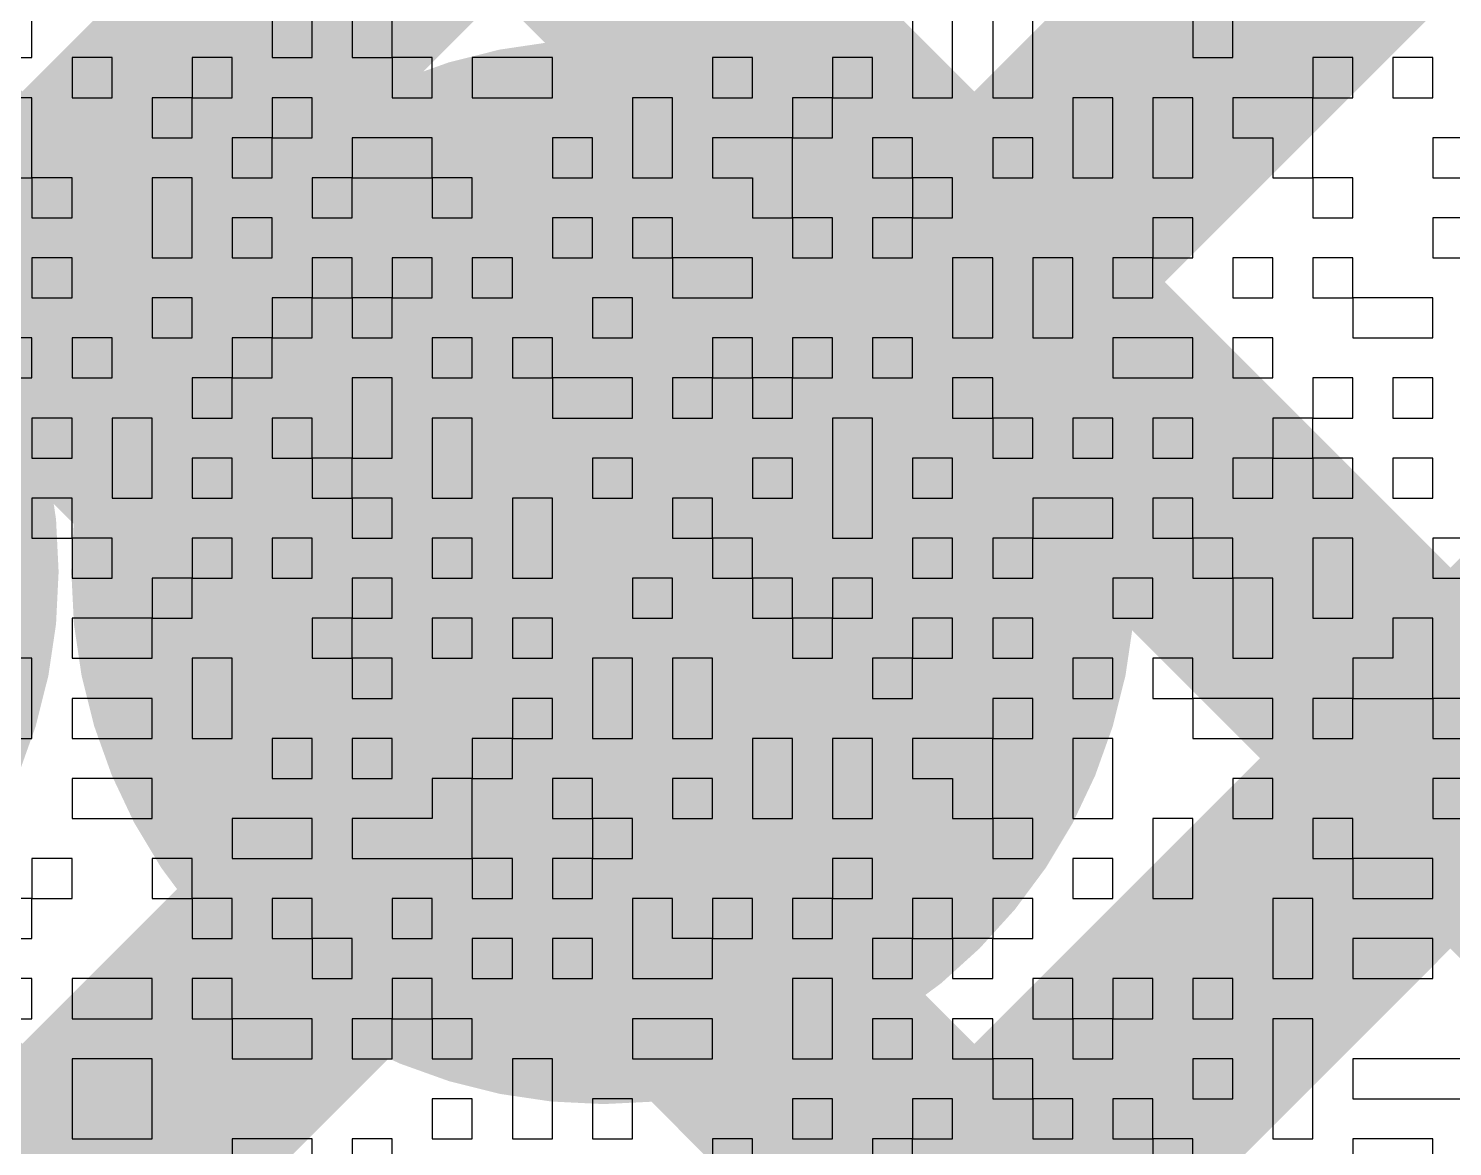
# Model space of a CAD drawing. Header units: millimetres. Extents: x 3.06 to 5.82, y 1.29 to 3.84.
# Drawn here: x 4.6388 to 4.68111, y 2.12393 to 2.15713 of the extents above; entities that cross this region are included whole.
import ezdxf

# ---------------------------------------------------------------- set-up
doc = ezdxf.new("R2010")
doc.units = ezdxf.units.MM
doc.header["$MEASUREMENT"] = 0
for name, color, linetype in [('BottomLayer', 5, 'Continuous'), ('BottomSolder', 6, 'Continuous'), ('MultiLayer', 9, 'Continuous'), ('TopLayer', 1, 'Continuous'), ('TopOverlay', 2, 'Continuous'), ('TopSolder', 216, 'Continuous'), ('ViaHoleLayer', 16, 'Continuous')]:
    doc.layers.add(name, color=color, linetype=linetype)

msp = doc.modelspace()

# ---------------------------------------------------------------- linework, layer by layer
at = {"layer": 'BottomLayer', "const_width": 0.008}
for points in [[(4.346943, 2.413), (4.672943, 2.087)], [(4.375227, 2.413), (4.69, 2.098227)], [(4.403512, 2.413), (4.69, 2.126512)], [(4.431796, 2.413), (4.69, 2.154796)], [(4.576017, 2.087), (4.69, 2.200983)], [(4.604301, 2.087), (4.69, 2.172699)], [(4.632585, 2.087), (4.69, 2.144415)]]:
    msp.add_lwpolyline(points, dxfattribs=at)
at = {"layer": 'BottomLayer', "const_width": 0.011811}
msp.add_lwpolyline([(4.649983, 2.141, 1), (4.661794, 2.141, 1)], format="xyb", close=True, dxfattribs=at)
at = {"layer": 'BottomSolder', "const_width": 0.015811}
for points in [[(4.615983, 2.141, 1), (4.631794, 2.141, 1)], [(4.647983, 2.141, 1), (4.663794, 2.141, 1)]]:
    msp.add_lwpolyline(points, format="xyb", close=True, dxfattribs=at)
at = {"layer": 'MultiLayer', "const_width": 0.011811}
msp.add_lwpolyline([(4.649983, 2.141, 1), (4.661794, 2.141, 1)], format="xyb", close=True, dxfattribs=at)
at = {"layer": 'TopLayer', "const_width": 0.008}
for points in [[(4.519702, 2.030685), (4.929017, 2.44)], [(4.547986, 2.030685), (4.957301, 2.44)], [(4.57627, 2.030685), (4.985585, 2.44)], [(4.466812, 2.349699), (4.848, 1.968512)], [(4.466812, 2.321415), (4.848, 1.940227)], [(4.453128, 2.306815), (4.848, 1.911943)], [(4.544796, 2.3), (4.84733, 1.997466)]]:
    msp.add_lwpolyline(points, dxfattribs=at)
at = {"layer": 'TopLayer', "const_width": 0.04}
msp.add_lwpolyline([(4.771, 2.162992, -0.414214), (4.671, 2.062992)], format="xyb", dxfattribs=at)
at = {"layer": 'TopLayer', "const_width": 0.011811}
msp.add_lwpolyline([(4.649983, 2.141, 1), (4.661794, 2.141, 1)], format="xyb", close=True, dxfattribs=at)
at = {"layer": 'TopOverlay'}
for p, q in [((4.638908, 2.156269), (4.638908, 2.157458)), ((4.646044, 2.157458), (4.646044, 2.156269)), ((4.647233, 2.156269), (4.647233, 2.157458)), ((4.648422, 2.157458), (4.648422, 2.156269)), ((4.649612, 2.156269), (4.649612, 2.157458)), ((4.665072, 2.157458), (4.665072, 2.156269)), ((4.666261, 2.156269), (4.666261, 2.157458)), ((4.667451, 2.157458), (4.667451, 2.156269)), ((4.66864, 2.156269), (4.66864, 2.157458)), ((4.673397, 2.157458), (4.673397, 2.156269)), ((4.674586, 2.156269), (4.674586, 2.157458)), ((4.637719, 2.156269), (4.638908, 2.156269)), ((4.641287, 2.156269), (4.640098, 2.156269)), ((4.640098, 2.156269), (4.640098, 2.155079)), ((4.641287, 2.155079), (4.641287, 2.156269)), ((4.644855, 2.156269), (4.643666, 2.156269)), ((4.643666, 2.156269), (4.643666, 2.155079)), ((4.644855, 2.155079), (4.644855, 2.156269)), ((4.646044, 2.156269), (4.647233, 2.156269)), ((4.648422, 2.156269), (4.649612, 2.156269)), ((4.649612, 2.156269), (4.649612, 2.155079)), ((4.650801, 2.156269), (4.649612, 2.156269)), ((4.650801, 2.155079), (4.650801, 2.156269)), ((4.654369, 2.156269), (4.65199, 2.156269)), ((4.65199, 2.156269), (4.65199, 2.155079)), ((4.654369, 2.155079), (4.654369, 2.156269)), ((4.660315, 2.156269), (4.659126, 2.156269)), ((4.659126, 2.156269), (4.659126, 2.155079)), ((4.660315, 2.155079), (4.660315, 2.156269)), ((4.663883, 2.156269), (4.662694, 2.156269)), ((4.662694, 2.156269), (4.662694, 2.155079)), ((4.663883, 2.155079), (4.663883, 2.156269)), ((4.665072, 2.156269), (4.665072, 2.155079)), ((4.666261, 2.155079), (4.666261, 2.156269)), ((4.667451, 2.156269), (4.667451, 2.155079)), ((4.66864, 2.155079), (4.66864, 2.156269)), ((4.673397, 2.156269), (4.674586, 2.156269)), ((4.678154, 2.156269), (4.676965, 2.156269)), ((4.676965, 2.156269), (4.676965, 2.155079)), ((4.678154, 2.155079), (4.678154, 2.156269)), ((4.680532, 2.156269), (4.679343, 2.156269)), ((4.679343, 2.156269), (4.679343, 2.155079)), ((4.680532, 2.155079), (4.680532, 2.156269)), ((4.638908, 2.155079), (4.637719, 2.155079)), ((4.638908, 2.15389), (4.638908, 2.155079)), ((4.640098, 2.155079), (4.641287, 2.155079)), ((4.643666, 2.155079), (4.642476, 2.155079)), ((4.642476, 2.155079), (4.642476, 2.15389)), ((4.643666, 2.155079), (4.644855, 2.155079)), ((4.643666, 2.15389), (4.643666, 2.155079)), ((4.647233, 2.155079), (4.646044, 2.155079)), ((4.646044, 2.155079), (4.646044, 2.15389)), ((4.647233, 2.15389), (4.647233, 2.155079)), ((4.649612, 2.155079), (4.650801, 2.155079)), ((4.65199, 2.155079), (4.654369, 2.155079)), ((4.657937, 2.155079), (4.656747, 2.155079)), ((4.656747, 2.155079), (4.656747, 2.15389)), ((4.657937, 2.15389), (4.657937, 2.155079)), ((4.659126, 2.155079), (4.660315, 2.155079)), ((4.662694, 2.155079), (4.661504, 2.155079)), ((4.661504, 2.155079), (4.661504, 2.15389)), ((4.662694, 2.155079), (4.663883, 2.155079)), ((4.662694, 2.15389), (4.662694, 2.155079)), ((4.665072, 2.155079), (4.666261, 2.155079)), ((4.667451, 2.155079), (4.66864, 2.155079)), ((4.671018, 2.155079), (4.669829, 2.155079)), ((4.669829, 2.155079), (4.669829, 2.15389)), ((4.671018, 2.15389), (4.671018, 2.155079)), ((4.673397, 2.155079), (4.672208, 2.155079)), ((4.672208, 2.155079), (4.672208, 2.15389)), ((4.673397, 2.15389), (4.673397, 2.155079)), ((4.676965, 2.155079), (4.674586, 2.155079)), ((4.674586, 2.155079), (4.674586, 2.15389)), ((4.676965, 2.155079), (4.678154, 2.155079)), ((4.676965, 2.15389), (4.676965, 2.155079)), ((4.679343, 2.155079), (4.680532, 2.155079)), ((4.638908, 2.152701), (4.638908, 2.15389)), ((4.642476, 2.15389), (4.643666, 2.15389)), ((4.646044, 2.15389), (4.644855, 2.15389)), ((4.644855, 2.15389), (4.644855, 2.152701)), ((4.646044, 2.15389), (4.647233, 2.15389)), ((4.646044, 2.152701), (4.646044, 2.15389)), ((4.650801, 2.15389), (4.648422, 2.15389)), ((4.648422, 2.15389), (4.648422, 2.152701)), ((4.650801, 2.152701), (4.650801, 2.15389)), ((4.655558, 2.15389), (4.654369, 2.15389)), ((4.654369, 2.15389), (4.654369, 2.152701)), ((4.655558, 2.152701), (4.655558, 2.15389)), ((4.656747, 2.15389), (4.656747, 2.152701)), ((4.657937, 2.152701), (4.657937, 2.15389)), ((4.661504, 2.15389), (4.659126, 2.15389)), ((4.659126, 2.15389), (4.659126, 2.152701)), ((4.661504, 2.15389), (4.662694, 2.15389)), ((4.661504, 2.152701), (4.661504, 2.15389)), ((4.665072, 2.15389), (4.663883, 2.15389)), ((4.663883, 2.15389), (4.663883, 2.152701)), ((4.665072, 2.152701), (4.665072, 2.15389)), ((4.66864, 2.15389), (4.667451, 2.15389)), ((4.667451, 2.15389), (4.667451, 2.152701)), ((4.66864, 2.152701), (4.66864, 2.15389)), ((4.669829, 2.15389), (4.669829, 2.152701)), ((4.671018, 2.152701), (4.671018, 2.15389)), ((4.672208, 2.15389), (4.672208, 2.152701)), ((4.673397, 2.152701), (4.673397, 2.15389)), ((4.674586, 2.15389), (4.675775, 2.15389)), ((4.675775, 2.15389), (4.675775, 2.152701)), ((4.676965, 2.152701), (4.676965, 2.15389)), ((4.681722, 2.15389), (4.680532, 2.15389)), ((4.680532, 2.15389), (4.680532, 2.152701)), ((4.637719, 2.152701), (4.638908, 2.152701)), ((4.638908, 2.152701), (4.638908, 2.151512)), ((4.640098, 2.152701), (4.638908, 2.152701)), ((4.640098, 2.151512), (4.640098, 2.152701)), ((4.643666, 2.152701), (4.642476, 2.152701)), ((4.642476, 2.152701), (4.642476, 2.151512)), ((4.643666, 2.151512), (4.643666, 2.152701)), ((4.644855, 2.152701), (4.646044, 2.152701)), ((4.648422, 2.152701), (4.647233, 2.152701)), ((4.647233, 2.152701), (4.647233, 2.151512)), ((4.648422, 2.152701), (4.650801, 2.152701)), ((4.648422, 2.151512), (4.648422, 2.152701)), ((4.650801, 2.152701), (4.650801, 2.151512)), ((4.65199, 2.152701), (4.650801, 2.152701)), ((4.65199, 2.151512), (4.65199, 2.152701)), ((4.654369, 2.152701), (4.655558, 2.152701)), ((4.656747, 2.152701), (4.657937, 2.152701)), ((4.659126, 2.152701), (4.660315, 2.152701)), ((4.660315, 2.152701), (4.660315, 2.151512)), ((4.661504, 2.151512), (4.661504, 2.152701)), ((4.663883, 2.152701), (4.665072, 2.152701)), ((4.665072, 2.152701), (4.665072, 2.151512)), ((4.666261, 2.152701), (4.665072, 2.152701)), ((4.666261, 2.151512), (4.666261, 2.152701)), ((4.667451, 2.152701), (4.66864, 2.152701)), ((4.669829, 2.152701), (4.671018, 2.152701)), ((4.672208, 2.152701), (4.673397, 2.152701)), ((4.675775, 2.152701), (4.676965, 2.152701)), ((4.676965, 2.152701), (4.676965, 2.151512)), ((4.678154, 2.152701), (4.676965, 2.152701)), ((4.678154, 2.151512), (4.678154, 2.152701)), ((4.680532, 2.152701), (4.681722, 2.152701)), ((4.638908, 2.151512), (4.640098, 2.151512)), ((4.642476, 2.151512), (4.642476, 2.150322)), ((4.643666, 2.150322), (4.643666, 2.151512)), ((4.646044, 2.151512), (4.644855, 2.151512)), ((4.644855, 2.151512), (4.644855, 2.150322)), ((4.646044, 2.150322), (4.646044, 2.151512)), ((4.647233, 2.151512), (4.648422, 2.151512)), ((4.650801, 2.151512), (4.65199, 2.151512)), ((4.655558, 2.151512), (4.654369, 2.151512)), ((4.654369, 2.151512), (4.654369, 2.150322)), ((4.655558, 2.150322), (4.655558, 2.151512)), ((4.657937, 2.151512), (4.656747, 2.151512)), ((4.656747, 2.151512), (4.656747, 2.150322)), ((4.657937, 2.150322), (4.657937, 2.151512)), ((4.660315, 2.151512), (4.661504, 2.151512)), ((4.661504, 2.151512), (4.661504, 2.150322)), ((4.662694, 2.151512), (4.661504, 2.151512)), ((4.662694, 2.150322), (4.662694, 2.151512)), ((4.665072, 2.151512), (4.663883, 2.151512)), ((4.663883, 2.151512), (4.663883, 2.150322)), ((4.665072, 2.151512), (4.666261, 2.151512)), ((4.665072, 2.150322), (4.665072, 2.151512)), ((4.673397, 2.151512), (4.672208, 2.151512)), ((4.672208, 2.151512), (4.672208, 2.150322)), ((4.673397, 2.150322), (4.673397, 2.151512)), ((4.676965, 2.151512), (4.678154, 2.151512)), ((4.681722, 2.151512), (4.680532, 2.151512)), ((4.680532, 2.151512), (4.680532, 2.150322)), ((4.640098, 2.150322), (4.638908, 2.150322)), ((4.638908, 2.150322), (4.638908, 2.149133)), ((4.640098, 2.149133), (4.640098, 2.150322)), ((4.642476, 2.150322), (4.643666, 2.150322)), ((4.644855, 2.150322), (4.646044, 2.150322)), ((4.648422, 2.150322), (4.647233, 2.150322)), ((4.647233, 2.150322), (4.647233, 2.149133)), ((4.648422, 2.149133), (4.648422, 2.150322)), ((4.650801, 2.150322), (4.649612, 2.150322)), ((4.649612, 2.150322), (4.649612, 2.149133)), ((4.650801, 2.149133), (4.650801, 2.150322)), ((4.65318, 2.150322), (4.65199, 2.150322)), ((4.65199, 2.150322), (4.65199, 2.149133)), ((4.65318, 2.149133), (4.65318, 2.150322)), ((4.654369, 2.150322), (4.655558, 2.150322)), ((4.656747, 2.150322), (4.657937, 2.150322)), ((4.657937, 2.150322), (4.657937, 2.149133)), ((4.660315, 2.150322), (4.657937, 2.150322)), ((4.660315, 2.149133), (4.660315, 2.150322)), ((4.661504, 2.150322), (4.662694, 2.150322)), ((4.663883, 2.150322), (4.665072, 2.150322)), ((4.667451, 2.150322), (4.666261, 2.150322)), ((4.666261, 2.150322), (4.666261, 2.149133)), ((4.667451, 2.149133), (4.667451, 2.150322)), ((4.669829, 2.150322), (4.66864, 2.150322)), ((4.66864, 2.150322), (4.66864, 2.149133)), ((4.669829, 2.149133), (4.669829, 2.150322)), ((4.672208, 2.150322), (4.671018, 2.150322)), ((4.671018, 2.150322), (4.671018, 2.149133)), ((4.672208, 2.150322), (4.673397, 2.150322)), ((4.672208, 2.149133), (4.672208, 2.150322)), ((4.675775, 2.150322), (4.674586, 2.150322)), ((4.674586, 2.150322), (4.674586, 2.149133)), ((4.675775, 2.149133), (4.675775, 2.150322)), ((4.678154, 2.150322), (4.676965, 2.150322)), ((4.676965, 2.150322), (4.676965, 2.149133)), ((4.678154, 2.149133), (4.678154, 2.150322)), ((4.680532, 2.150322), (4.681722, 2.150322)), ((4.638908, 2.149133), (4.640098, 2.149133)), ((4.643666, 2.149133), (4.642476, 2.149133)), ((4.642476, 2.149133), (4.642476, 2.147944)), ((4.643666, 2.147944), (4.643666, 2.149133)), ((4.647233, 2.149133), (4.646044, 2.149133)), ((4.646044, 2.149133), (4.646044, 2.147944)), ((4.647233, 2.149133), (4.648422, 2.149133)), ((4.647233, 2.147944), (4.647233, 2.149133)), ((4.648422, 2.149133), (4.648422, 2.147944)), ((4.649612, 2.149133), (4.648422, 2.149133)), ((4.649612, 2.149133), (4.650801, 2.149133)), ((4.649612, 2.147944), (4.649612, 2.149133)), ((4.65199, 2.149133), (4.65318, 2.149133)), ((4.656747, 2.149133), (4.655558, 2.149133)), ((4.655558, 2.149133), (4.655558, 2.147944)), ((4.656747, 2.147944), (4.656747, 2.149133)), ((4.657937, 2.149133), (4.660315, 2.149133)), ((4.666261, 2.149133), (4.666261, 2.147944)), ((4.667451, 2.147944), (4.667451, 2.149133)), ((4.66864, 2.149133), (4.66864, 2.147944)), ((4.669829, 2.147944), (4.669829, 2.149133)), ((4.671018, 2.149133), (4.672208, 2.149133)), ((4.674586, 2.149133), (4.675775, 2.149133)), ((4.676965, 2.149133), (4.678154, 2.149133)), ((4.678154, 2.149133), (4.678154, 2.147944)), ((4.680532, 2.149133), (4.678154, 2.149133)), ((4.680532, 2.147944), (4.680532, 2.149133)), ((4.638908, 2.147944), (4.637719, 2.147944)), ((4.638908, 2.146755), (4.638908, 2.147944)), ((4.641287, 2.147944), (4.640098, 2.147944)), ((4.640098, 2.147944), (4.640098, 2.146755)), ((4.641287, 2.146755), (4.641287, 2.147944)), ((4.642476, 2.147944), (4.643666, 2.147944)), ((4.646044, 2.147944), (4.644855, 2.147944)), ((4.644855, 2.147944), (4.644855, 2.146755)), ((4.646044, 2.147944), (4.647233, 2.147944)), ((4.646044, 2.146755), (4.646044, 2.147944)), ((4.648422, 2.147944), (4.649612, 2.147944)), ((4.65199, 2.147944), (4.650801, 2.147944)), ((4.650801, 2.147944), (4.650801, 2.146755)), ((4.65199, 2.146755), (4.65199, 2.147944)), ((4.654369, 2.147944), (4.65318, 2.147944)), ((4.65318, 2.147944), (4.65318, 2.146755)), ((4.654369, 2.146755), (4.654369, 2.147944)), ((4.655558, 2.147944), (4.656747, 2.147944)), ((4.660315, 2.147944), (4.659126, 2.147944)), ((4.659126, 2.147944), (4.659126, 2.146755)), ((4.660315, 2.146755), (4.660315, 2.147944)), ((4.662694, 2.147944), (4.661504, 2.147944)), ((4.661504, 2.147944), (4.661504, 2.146755)), ((4.662694, 2.146755), (4.662694, 2.147944)), ((4.665072, 2.147944), (4.663883, 2.147944)), ((4.663883, 2.147944), (4.663883, 2.146755)), ((4.665072, 2.146755), (4.665072, 2.147944)), ((4.666261, 2.147944), (4.667451, 2.147944)), ((4.66864, 2.147944), (4.669829, 2.147944)), ((4.673397, 2.147944), (4.671018, 2.147944)), ((4.671018, 2.147944), (4.671018, 2.146755)), ((4.673397, 2.146755), (4.673397, 2.147944)), ((4.675775, 2.147944), (4.674586, 2.147944)), ((4.674586, 2.147944), (4.674586, 2.146755)), ((4.675775, 2.146755), (4.675775, 2.147944)), ((4.678154, 2.147944), (4.680532, 2.147944)), ((4.637719, 2.146755), (4.638908, 2.146755)), ((4.640098, 2.146755), (4.641287, 2.146755)), ((4.644855, 2.146755), (4.643666, 2.146755)), ((4.643666, 2.146755), (4.643666, 2.145565)), ((4.644855, 2.146755), (4.646044, 2.146755)), ((4.644855, 2.145565), (4.644855, 2.146755)), ((4.649612, 2.146755), (4.648422, 2.146755)), ((4.648422, 2.146755), (4.648422, 2.145565)), ((4.649612, 2.145565), (4.649612, 2.146755)), ((4.650801, 2.146755), (4.65199, 2.146755)), ((4.65318, 2.146755), (4.654369, 2.146755)), ((4.654369, 2.146755), (4.654369, 2.145565)), ((4.656747, 2.146755), (4.654369, 2.146755)), ((4.656747, 2.145565), (4.656747, 2.146755)), ((4.659126, 2.146755), (4.657937, 2.146755)), ((4.657937, 2.146755), (4.657937, 2.145565)), ((4.659126, 2.146755), (4.660315, 2.146755)), ((4.659126, 2.145565), (4.659126, 2.146755)), ((4.660315, 2.146755), (4.660315, 2.145565)), ((4.661504, 2.146755), (4.660315, 2.146755)), ((4.661504, 2.146755), (4.662694, 2.146755)), ((4.661504, 2.145565), (4.661504, 2.146755)), ((4.663883, 2.146755), (4.665072, 2.146755)), ((4.667451, 2.146755), (4.666261, 2.146755)), ((4.666261, 2.146755), (4.666261, 2.145565)), ((4.667451, 2.145565), (4.667451, 2.146755)), ((4.671018, 2.146755), (4.673397, 2.146755)), ((4.674586, 2.146755), (4.675775, 2.146755)), ((4.678154, 2.146755), (4.676965, 2.146755)), ((4.676965, 2.146755), (4.676965, 2.145565)), ((4.678154, 2.145565), (4.678154, 2.146755)), ((4.680532, 2.146755), (4.679343, 2.146755)), ((4.679343, 2.146755), (4.679343, 2.145565)), ((4.680532, 2.145565), (4.680532, 2.146755)), ((4.640098, 2.145565), (4.638908, 2.145565)), ((4.638908, 2.145565), (4.638908, 2.144376)), ((4.640098, 2.144376), (4.640098, 2.145565)), ((4.642476, 2.145565), (4.641287, 2.145565)), ((4.641287, 2.145565), (4.641287, 2.144376)), ((4.642476, 2.144376), (4.642476, 2.145565)), ((4.643666, 2.145565), (4.644855, 2.145565)), ((4.647233, 2.145565), (4.646044, 2.145565)), ((4.646044, 2.145565), (4.646044, 2.144376)), ((4.647233, 2.144376), (4.647233, 2.145565)), ((4.648422, 2.145565), (4.648422, 2.144376)), ((4.649612, 2.144376), (4.649612, 2.145565)), ((4.65199, 2.145565), (4.650801, 2.145565)), ((4.650801, 2.145565), (4.650801, 2.144376)), ((4.65199, 2.144376), (4.65199, 2.145565)), ((4.654369, 2.145565), (4.656747, 2.145565)), ((4.657937, 2.145565), (4.659126, 2.145565)), ((4.660315, 2.145565), (4.661504, 2.145565)), ((4.663883, 2.145565), (4.662694, 2.145565)), ((4.662694, 2.145565), (4.662694, 2.144376)), ((4.663883, 2.144376), (4.663883, 2.145565)), ((4.666261, 2.145565), (4.667451, 2.145565)), ((4.667451, 2.145565), (4.667451, 2.144376)), ((4.66864, 2.145565), (4.667451, 2.145565)), ((4.66864, 2.144376), (4.66864, 2.145565)), ((4.671018, 2.145565), (4.669829, 2.145565)), ((4.669829, 2.145565), (4.669829, 2.144376)), ((4.671018, 2.144376), (4.671018, 2.145565)), ((4.673397, 2.145565), (4.672208, 2.145565)), ((4.672208, 2.145565), (4.672208, 2.144376)), ((4.673397, 2.144376), (4.673397, 2.145565)), ((4.676965, 2.145565), (4.675775, 2.145565)), ((4.675775, 2.145565), (4.675775, 2.144376)), ((4.676965, 2.145565), (4.678154, 2.145565)), ((4.676965, 2.144376), (4.676965, 2.145565)), ((4.679343, 2.145565), (4.680532, 2.145565)), ((4.638908, 2.144376), (4.640098, 2.144376)), ((4.641287, 2.144376), (4.641287, 2.143187)), ((4.642476, 2.143187), (4.642476, 2.144376)), ((4.644855, 2.144376), (4.643666, 2.144376)), ((4.643666, 2.144376), (4.643666, 2.143187)), ((4.644855, 2.143187), (4.644855, 2.144376)), ((4.646044, 2.144376), (4.647233, 2.144376)), ((4.647233, 2.144376), (4.647233, 2.143187)), ((4.648422, 2.144376), (4.647233, 2.144376)), ((4.648422, 2.144376), (4.649612, 2.144376)), ((4.648422, 2.143187), (4.648422, 2.144376)), ((4.650801, 2.144376), (4.650801, 2.143187)), ((4.65199, 2.143187), (4.65199, 2.144376)), ((4.656747, 2.144376), (4.655558, 2.144376)), ((4.655558, 2.144376), (4.655558, 2.143187)), ((4.656747, 2.143187), (4.656747, 2.144376)), ((4.661504, 2.144376), (4.660315, 2.144376)), ((4.660315, 2.144376), (4.660315, 2.143187)), ((4.661504, 2.143187), (4.661504, 2.144376)), ((4.662694, 2.144376), (4.662694, 2.143187)), ((4.663883, 2.143187), (4.663883, 2.144376)), ((4.666261, 2.144376), (4.665072, 2.144376)), ((4.665072, 2.144376), (4.665072, 2.143187)), ((4.666261, 2.143187), (4.666261, 2.144376)), ((4.667451, 2.144376), (4.66864, 2.144376)), ((4.669829, 2.144376), (4.671018, 2.144376)), ((4.672208, 2.144376), (4.673397, 2.144376)), ((4.675775, 2.144376), (4.674586, 2.144376)), ((4.674586, 2.144376), (4.674586, 2.143187)), ((4.675775, 2.144376), (4.676965, 2.144376)), ((4.675775, 2.143187), (4.675775, 2.144376)), ((4.676965, 2.144376), (4.676965, 2.143187)), ((4.678154, 2.144376), (4.676965, 2.144376)), ((4.678154, 2.143187), (4.678154, 2.144376)), ((4.680532, 2.144376), (4.679343, 2.144376)), ((4.679343, 2.144376), (4.679343, 2.143187)), ((4.680532, 2.143187), (4.680532, 2.144376)), ((4.640098, 2.143187), (4.638908, 2.143187)), ((4.638908, 2.143187), (4.638908, 2.141998)), ((4.640098, 2.141998), (4.640098, 2.143187)), ((4.641287, 2.143187), (4.642476, 2.143187)), ((4.643666, 2.143187), (4.644855, 2.143187)), ((4.647233, 2.143187), (4.648422, 2.143187)), ((4.648422, 2.143187), (4.648422, 2.141998)), ((4.649612, 2.143187), (4.648422, 2.143187)), ((4.649612, 2.141998), (4.649612, 2.143187)), ((4.650801, 2.143187), (4.65199, 2.143187)), ((4.654369, 2.143187), (4.65318, 2.143187)), ((4.65318, 2.143187), (4.65318, 2.141998)), ((4.654369, 2.141998), (4.654369, 2.143187)), ((4.655558, 2.143187), (4.656747, 2.143187)), ((4.659126, 2.143187), (4.657937, 2.143187)), ((4.657937, 2.143187), (4.657937, 2.141998)), ((4.659126, 2.141998), (4.659126, 2.143187)), ((4.660315, 2.143187), (4.661504, 2.143187)), ((4.662694, 2.143187), (4.662694, 2.141998)), ((4.663883, 2.141998), (4.663883, 2.143187)), ((4.665072, 2.143187), (4.666261, 2.143187)), ((4.671018, 2.143187), (4.66864, 2.143187)), ((4.66864, 2.143187), (4.66864, 2.141998)), ((4.671018, 2.141998), (4.671018, 2.143187)), ((4.673397, 2.143187), (4.672208, 2.143187)), ((4.672208, 2.143187), (4.672208, 2.141998)), ((4.673397, 2.141998), (4.673397, 2.143187)), ((4.674586, 2.143187), (4.675775, 2.143187)), ((4.676965, 2.143187), (4.678154, 2.143187)), ((4.679343, 2.143187), (4.680532, 2.143187)), ((4.638908, 2.141998), (4.640098, 2.141998)), ((4.640098, 2.141998), (4.640098, 2.140808)), ((4.641287, 2.141998), (4.640098, 2.141998)), ((4.641287, 2.140808), (4.641287, 2.141998)), ((4.644855, 2.141998), (4.643666, 2.141998)), ((4.643666, 2.141998), (4.643666, 2.140808)), ((4.644855, 2.140808), (4.644855, 2.141998)), ((4.647233, 2.141998), (4.646044, 2.141998)), ((4.646044, 2.141998), (4.646044, 2.140808)), ((4.647233, 2.140808), (4.647233, 2.141998)), ((4.648422, 2.141998), (4.649612, 2.141998)), ((4.65199, 2.141998), (4.650801, 2.141998)), ((4.650801, 2.141998), (4.650801, 2.140808)), ((4.65199, 2.140808), (4.65199, 2.141998)), ((4.65318, 2.141998), (4.65318, 2.140808)), ((4.654369, 2.140808), (4.654369, 2.141998)), ((4.657937, 2.141998), (4.659126, 2.141998)), ((4.659126, 2.141998), (4.659126, 2.140808)), ((4.660315, 2.141998), (4.659126, 2.141998)), ((4.660315, 2.140808), (4.660315, 2.141998)), ((4.662694, 2.141998), (4.663883, 2.141998)), ((4.666261, 2.141998), (4.665072, 2.141998)), ((4.665072, 2.141998), (4.665072, 2.140808)), ((4.666261, 2.140808), (4.666261, 2.141998)), ((4.66864, 2.141998), (4.667451, 2.141998)), ((4.667451, 2.141998), (4.667451, 2.140808)), ((4.66864, 2.141998), (4.671018, 2.141998)), ((4.66864, 2.140808), (4.66864, 2.141998)), ((4.672208, 2.141998), (4.673397, 2.141998)), ((4.673397, 2.141998), (4.673397, 2.140808)), ((4.674586, 2.141998), (4.673397, 2.141998)), ((4.674586, 2.140808), (4.674586, 2.141998)), ((4.678154, 2.141998), (4.676965, 2.141998)), ((4.676965, 2.141998), (4.676965, 2.140808)), ((4.678154, 2.140808), (4.678154, 2.141998)), ((4.681722, 2.141998), (4.680532, 2.141998)), ((4.680532, 2.141998), (4.680532, 2.140808)), ((4.640098, 2.140808), (4.641287, 2.140808)), ((4.643666, 2.140808), (4.642476, 2.140808)), ((4.642476, 2.140808), (4.642476, 2.139619)), ((4.643666, 2.140808), (4.644855, 2.140808)), ((4.643666, 2.139619), (4.643666, 2.140808)), ((4.646044, 2.140808), (4.647233, 2.140808)), ((4.649612, 2.140808), (4.648422, 2.140808)), ((4.648422, 2.140808), (4.648422, 2.139619)), ((4.649612, 2.139619), (4.649612, 2.140808)), ((4.650801, 2.140808), (4.65199, 2.140808)), ((4.65318, 2.140808), (4.654369, 2.140808)), ((4.657937, 2.140808), (4.656747, 2.140808)), ((4.656747, 2.140808), (4.656747, 2.139619)), ((4.657937, 2.139619), (4.657937, 2.140808)), ((4.659126, 2.140808), (4.660315, 2.140808)), ((4.660315, 2.140808), (4.660315, 2.139619)), ((4.661504, 2.140808), (4.660315, 2.140808)), ((4.661504, 2.139619), (4.661504, 2.140808)), ((4.663883, 2.140808), (4.662694, 2.140808)), ((4.662694, 2.140808), (4.662694, 2.139619)), ((4.663883, 2.139619), (4.663883, 2.140808)), ((4.665072, 2.140808), (4.666261, 2.140808)), ((4.667451, 2.140808), (4.66864, 2.140808)), ((4.672208, 2.140808), (4.671018, 2.140808)), ((4.671018, 2.140808), (4.671018, 2.139619)), ((4.672208, 2.139619), (4.672208, 2.140808)), ((4.673397, 2.140808), (4.674586, 2.140808)), ((4.674586, 2.140808), (4.674586, 2.139619)), ((4.675775, 2.140808), (4.674586, 2.140808)), ((4.675775, 2.139619), (4.675775, 2.140808)), ((4.676965, 2.140808), (4.676965, 2.139619)), ((4.678154, 2.139619), (4.678154, 2.140808)), ((4.680532, 2.140808), (4.681722, 2.140808)), ((4.642476, 2.139619), (4.640098, 2.139619)), ((4.640098, 2.139619), (4.640098, 2.13843)), ((4.642476, 2.139619), (4.643666, 2.139619)), ((4.642476, 2.13843), (4.642476, 2.139619)), ((4.648422, 2.139619), (4.647233, 2.139619)), ((4.647233, 2.139619), (4.647233, 2.13843)), ((4.648422, 2.139619), (4.649612, 2.139619)), ((4.648422, 2.13843), (4.648422, 2.139619)), ((4.65199, 2.139619), (4.650801, 2.139619)), ((4.650801, 2.139619), (4.650801, 2.13843)), ((4.65199, 2.13843), (4.65199, 2.139619)), ((4.654369, 2.139619), (4.65318, 2.139619)), ((4.65318, 2.139619), (4.65318, 2.13843)), ((4.654369, 2.13843), (4.654369, 2.139619)), ((4.656747, 2.139619), (4.657937, 2.139619)), ((4.660315, 2.139619), (4.661504, 2.139619)), ((4.661504, 2.139619), (4.661504, 2.13843)), ((4.662694, 2.139619), (4.661504, 2.139619)), ((4.662694, 2.139619), (4.663883, 2.139619)), ((4.662694, 2.13843), (4.662694, 2.139619)), ((4.666261, 2.139619), (4.665072, 2.139619)), ((4.665072, 2.139619), (4.665072, 2.13843)), ((4.666261, 2.13843), (4.666261, 2.139619)), ((4.66864, 2.139619), (4.667451, 2.139619)), ((4.667451, 2.139619), (4.667451, 2.13843)), ((4.66864, 2.13843), (4.66864, 2.139619)), ((4.671018, 2.139619), (4.672208, 2.139619)), ((4.674586, 2.139619), (4.674586, 2.13843)), ((4.675775, 2.13843), (4.675775, 2.139619)), ((4.676965, 2.139619), (4.678154, 2.139619)), ((4.680532, 2.139619), (4.679343, 2.139619)), ((4.679343, 2.139619), (4.679343, 2.13843)), ((4.680532, 2.13843), (4.680532, 2.139619)), ((4.638908, 2.13843), (4.637719, 2.13843)), ((4.638908, 2.13724), (4.638908, 2.13843)), ((4.640098, 2.13843), (4.642476, 2.13843)), ((4.644855, 2.13843), (4.643666, 2.13843)), ((4.643666, 2.13843), (4.643666, 2.13724)), ((4.644855, 2.13724), (4.644855, 2.13843)), ((4.647233, 2.13843), (4.648422, 2.13843)), ((4.648422, 2.13843), (4.648422, 2.13724)), ((4.649612, 2.13843), (4.648422, 2.13843)), ((4.649612, 2.13724), (4.649612, 2.13843)), ((4.650801, 2.13843), (4.65199, 2.13843)), ((4.65318, 2.13843), (4.654369, 2.13843)), ((4.656747, 2.13843), (4.655558, 2.13843)), ((4.655558, 2.13843), (4.655558, 2.13724)), ((4.656747, 2.13724), (4.656747, 2.13843)), ((4.659126, 2.13843), (4.657937, 2.13843)), ((4.657937, 2.13843), (4.657937, 2.13724)), ((4.659126, 2.13724), (4.659126, 2.13843)), ((4.661504, 2.13843), (4.662694, 2.13843)), ((4.665072, 2.13843), (4.663883, 2.13843)), ((4.663883, 2.13843), (4.663883, 2.13724)), ((4.665072, 2.13843), (4.666261, 2.13843)), ((4.665072, 2.13724), (4.665072, 2.13843)), ((4.667451, 2.13843), (4.66864, 2.13843)), ((4.671018, 2.13843), (4.669829, 2.13843)), ((4.669829, 2.13843), (4.669829, 2.13724)), ((4.671018, 2.13724), (4.671018, 2.13843)), ((4.673397, 2.13843), (4.672208, 2.13843)), ((4.672208, 2.13843), (4.672208, 2.13724)), ((4.673397, 2.13724), (4.673397, 2.13843)), ((4.674586, 2.13843), (4.675775, 2.13843)), ((4.679343, 2.13843), (4.678154, 2.13843)), ((4.678154, 2.13843), (4.678154, 2.13724)), ((4.680532, 2.13724), (4.680532, 2.13843)), ((4.638908, 2.136051), (4.638908, 2.13724)), ((4.642476, 2.13724), (4.640098, 2.13724)), ((4.640098, 2.13724), (4.640098, 2.136051)), ((4.642476, 2.136051), (4.642476, 2.13724)), ((4.643666, 2.13724), (4.643666, 2.136051)), ((4.644855, 2.136051), (4.644855, 2.13724)), ((4.648422, 2.13724), (4.649612, 2.13724)), ((4.654369, 2.13724), (4.65318, 2.13724)), ((4.65318, 2.13724), (4.65318, 2.136051)), ((4.654369, 2.136051), (4.654369, 2.13724)), ((4.655558, 2.13724), (4.655558, 2.136051)), ((4.656747, 2.136051), (4.656747, 2.13724)), ((4.657937, 2.13724), (4.657937, 2.136051)), ((4.659126, 2.136051), (4.659126, 2.13724)), ((4.663883, 2.13724), (4.665072, 2.13724)), ((4.66864, 2.13724), (4.667451, 2.13724)), ((4.667451, 2.13724), (4.667451, 2.136051)), ((4.66864, 2.136051), (4.66864, 2.13724)), ((4.669829, 2.13724), (4.671018, 2.13724)), ((4.672208, 2.13724), (4.673397, 2.13724)), ((4.673397, 2.13724), (4.673397, 2.136051)), ((4.675775, 2.13724), (4.673397, 2.13724)), ((4.675775, 2.136051), (4.675775, 2.13724)), ((4.678154, 2.13724), (4.676965, 2.13724)), ((4.676965, 2.13724), (4.676965, 2.136051)), ((4.678154, 2.13724), (4.680532, 2.13724)), ((4.678154, 2.136051), (4.678154, 2.13724)), ((4.680532, 2.13724), (4.680532, 2.136051)), ((4.681722, 2.13724), (4.680532, 2.13724)), ((4.637719, 2.136051), (4.638908, 2.136051)), ((4.640098, 2.136051), (4.642476, 2.136051)), ((4.643666, 2.136051), (4.644855, 2.136051)), ((4.647233, 2.136051), (4.646044, 2.136051)), ((4.646044, 2.136051), (4.646044, 2.134862)), ((4.647233, 2.134862), (4.647233, 2.136051)), ((4.649612, 2.136051), (4.648422, 2.136051)), ((4.648422, 2.136051), (4.648422, 2.134862)), ((4.649612, 2.134862), (4.649612, 2.136051)), ((4.65318, 2.136051), (4.65199, 2.136051)), ((4.65199, 2.136051), (4.65199, 2.134862)), ((4.65318, 2.136051), (4.654369, 2.136051)), ((4.65318, 2.134862), (4.65318, 2.136051)), ((4.655558, 2.136051), (4.656747, 2.136051)), ((4.657937, 2.136051), (4.659126, 2.136051)), ((4.661504, 2.136051), (4.660315, 2.136051)), ((4.660315, 2.136051), (4.660315, 2.134862)), ((4.661504, 2.134862), (4.661504, 2.136051)), ((4.663883, 2.136051), (4.662694, 2.136051)), ((4.662694, 2.136051), (4.662694, 2.134862)), ((4.663883, 2.134862), (4.663883, 2.136051)), ((4.667451, 2.136051), (4.665072, 2.136051)), ((4.665072, 2.136051), (4.665072, 2.134862)), ((4.667451, 2.136051), (4.66864, 2.136051)), ((4.667451, 2.134862), (4.667451, 2.136051)), ((4.671018, 2.136051), (4.669829, 2.136051)), ((4.669829, 2.136051), (4.669829, 2.134862)), ((4.671018, 2.134862), (4.671018, 2.136051)), ((4.673397, 2.136051), (4.675775, 2.136051)), ((4.676965, 2.136051), (4.678154, 2.136051)), ((4.680532, 2.136051), (4.681722, 2.136051)), ((4.642476, 2.134862), (4.640098, 2.134862)), ((4.640098, 2.134862), (4.640098, 2.133673)), ((4.642476, 2.133673), (4.642476, 2.134862)), ((4.646044, 2.134862), (4.647233, 2.134862)), ((4.648422, 2.134862), (4.649612, 2.134862)), ((4.65199, 2.134862), (4.650801, 2.134862)), ((4.650801, 2.134862), (4.650801, 2.133673)), ((4.65199, 2.134862), (4.65318, 2.134862)), ((4.65199, 2.133673), (4.65199, 2.134862)), ((4.655558, 2.134862), (4.654369, 2.134862)), ((4.654369, 2.134862), (4.654369, 2.133673)), ((4.655558, 2.133673), (4.655558, 2.134862)), ((4.659126, 2.134862), (4.657937, 2.134862)), ((4.657937, 2.134862), (4.657937, 2.133673)), ((4.659126, 2.133673), (4.659126, 2.134862)), ((4.660315, 2.134862), (4.660315, 2.133673)), ((4.661504, 2.133673), (4.661504, 2.134862)), ((4.662694, 2.134862), (4.662694, 2.133673)), ((4.663883, 2.133673), (4.663883, 2.134862)), ((4.665072, 2.134862), (4.666261, 2.134862)), ((4.666261, 2.134862), (4.666261, 2.133673)), ((4.667451, 2.133673), (4.667451, 2.134862)), ((4.669829, 2.134862), (4.669829, 2.133673)), ((4.671018, 2.133673), (4.671018, 2.134862)), ((4.675775, 2.134862), (4.674586, 2.134862)), ((4.674586, 2.134862), (4.674586, 2.133673)), ((4.675775, 2.133673), (4.675775, 2.134862)), ((4.681722, 2.134862), (4.680532, 2.134862)), ((4.680532, 2.134862), (4.680532, 2.133673)), ((4.640098, 2.133673), (4.642476, 2.133673)), ((4.647233, 2.133673), (4.644855, 2.133673)), ((4.644855, 2.133673), (4.644855, 2.132483)), ((4.647233, 2.132483), (4.647233, 2.133673)), ((4.650801, 2.133673), (4.648422, 2.133673)), ((4.648422, 2.133673), (4.648422, 2.132483)), ((4.65199, 2.132483), (4.65199, 2.133673)), ((4.654369, 2.133673), (4.655558, 2.133673)), ((4.655558, 2.133673), (4.655558, 2.132483)), ((4.656747, 2.133673), (4.655558, 2.133673)), ((4.656747, 2.132483), (4.656747, 2.133673)), ((4.657937, 2.133673), (4.659126, 2.133673)), ((4.660315, 2.133673), (4.661504, 2.133673)), ((4.662694, 2.133673), (4.663883, 2.133673)), ((4.666261, 2.133673), (4.667451, 2.133673)), ((4.667451, 2.133673), (4.667451, 2.132483)), ((4.66864, 2.133673), (4.667451, 2.133673)), ((4.66864, 2.132483), (4.66864, 2.133673)), ((4.669829, 2.133673), (4.671018, 2.133673)), ((4.673397, 2.133673), (4.672208, 2.133673)), ((4.672208, 2.133673), (4.672208, 2.132483)), ((4.673397, 2.132483), (4.673397, 2.133673)), ((4.674586, 2.133673), (4.675775, 2.133673)), ((4.678154, 2.133673), (4.676965, 2.133673)), ((4.676965, 2.133673), (4.676965, 2.132483)), ((4.678154, 2.132483), (4.678154, 2.133673)), ((4.680532, 2.133673), (4.681722, 2.133673)), ((4.640098, 2.132483), (4.638908, 2.132483)), ((4.638908, 2.132483), (4.638908, 2.131294)), ((4.640098, 2.131294), (4.640098, 2.132483)), ((4.643666, 2.132483), (4.642476, 2.132483)), ((4.642476, 2.132483), (4.642476, 2.131294)), ((4.643666, 2.131294), (4.643666, 2.132483)), ((4.644855, 2.132483), (4.647233, 2.132483)), ((4.648422, 2.132483), (4.65199, 2.132483)), ((4.65199, 2.132483), (4.65199, 2.131294)), ((4.65318, 2.132483), (4.65199, 2.132483)), ((4.65318, 2.131294), (4.65318, 2.132483)), ((4.655558, 2.132483), (4.654369, 2.132483)), ((4.654369, 2.132483), (4.654369, 2.131294)), ((4.655558, 2.132483), (4.656747, 2.132483)), ((4.655558, 2.131294), (4.655558, 2.132483)), ((4.663883, 2.132483), (4.662694, 2.132483)), ((4.662694, 2.132483), (4.662694, 2.131294)), ((4.663883, 2.131294), (4.663883, 2.132483)), ((4.667451, 2.132483), (4.66864, 2.132483)), ((4.671018, 2.132483), (4.669829, 2.132483)), ((4.669829, 2.132483), (4.669829, 2.131294)), ((4.671018, 2.131294), (4.671018, 2.132483)), ((4.672208, 2.132483), (4.672208, 2.131294)), ((4.673397, 2.131294), (4.673397, 2.132483)), ((4.676965, 2.132483), (4.678154, 2.132483)), ((4.678154, 2.132483), (4.678154, 2.131294)), ((4.680532, 2.132483), (4.678154, 2.132483)), ((4.680532, 2.131294), (4.680532, 2.132483)), ((4.638908, 2.131294), (4.637719, 2.131294)), ((4.638908, 2.131294), (4.640098, 2.131294)), ((4.638908, 2.130105), (4.638908, 2.131294)), ((4.642476, 2.131294), (4.643666, 2.131294)), ((4.643666, 2.131294), (4.643666, 2.130105)), ((4.644855, 2.131294), (4.643666, 2.131294)), ((4.644855, 2.130105), (4.644855, 2.131294)), ((4.647233, 2.131294), (4.646044, 2.131294)), ((4.646044, 2.131294), (4.646044, 2.130105)), ((4.647233, 2.130105), (4.647233, 2.131294)), ((4.650801, 2.131294), (4.649612, 2.131294)), ((4.649612, 2.131294), (4.649612, 2.130105)), ((4.650801, 2.130105), (4.650801, 2.131294)), ((4.65199, 2.131294), (4.65318, 2.131294)), ((4.654369, 2.131294), (4.655558, 2.131294)), ((4.657937, 2.131294), (4.656747, 2.131294)), ((4.656747, 2.131294), (4.656747, 2.130105)), ((4.657937, 2.130105), (4.657937, 2.131294)), ((4.660315, 2.131294), (4.659126, 2.131294)), ((4.659126, 2.131294), (4.659126, 2.130105)), ((4.660315, 2.130105), (4.660315, 2.131294)), ((4.662694, 2.131294), (4.661504, 2.131294)), ((4.661504, 2.131294), (4.661504, 2.130105)), ((4.662694, 2.131294), (4.663883, 2.131294)), ((4.662694, 2.130105), (4.662694, 2.131294)), ((4.666261, 2.131294), (4.665072, 2.131294)), ((4.665072, 2.131294), (4.665072, 2.130105)), ((4.666261, 2.130105), (4.666261, 2.131294)), ((4.66864, 2.131294), (4.667451, 2.131294)), ((4.667451, 2.131294), (4.667451, 2.130105)), ((4.66864, 2.130105), (4.66864, 2.131294)), ((4.669829, 2.131294), (4.671018, 2.131294)), ((4.672208, 2.131294), (4.673397, 2.131294)), ((4.676965, 2.131294), (4.675775, 2.131294)), ((4.675775, 2.131294), (4.675775, 2.130105)), ((4.676965, 2.130105), (4.676965, 2.131294)), ((4.678154, 2.131294), (4.680532, 2.131294)), ((4.637719, 2.130105), (4.638908, 2.130105)), ((4.643666, 2.130105), (4.644855, 2.130105)), ((4.646044, 2.130105), (4.647233, 2.130105)), ((4.647233, 2.130105), (4.647233, 2.128916)), ((4.648422, 2.130105), (4.647233, 2.130105)), ((4.648422, 2.128916), (4.648422, 2.130105)), ((4.649612, 2.130105), (4.650801, 2.130105)), ((4.65318, 2.130105), (4.65199, 2.130105)), ((4.65199, 2.130105), (4.65199, 2.128916)), ((4.65318, 2.128916), (4.65318, 2.130105)), ((4.655558, 2.130105), (4.654369, 2.130105)), ((4.654369, 2.130105), (4.654369, 2.128916)), ((4.655558, 2.128916), (4.655558, 2.130105)), ((4.656747, 2.130105), (4.656747, 2.128916)), ((4.659126, 2.130105), (4.657937, 2.130105)), ((4.659126, 2.130105), (4.660315, 2.130105)), ((4.659126, 2.128916), (4.659126, 2.130105)), ((4.661504, 2.130105), (4.662694, 2.130105)), ((4.665072, 2.130105), (4.663883, 2.130105)), ((4.663883, 2.130105), (4.663883, 2.128916)), ((4.665072, 2.130105), (4.666261, 2.130105)), ((4.665072, 2.128916), (4.665072, 2.130105)), ((4.666261, 2.130105), (4.666261, 2.128916)), ((4.667451, 2.130105), (4.666261, 2.130105)), ((4.667451, 2.130105), (4.66864, 2.130105)), ((4.667451, 2.128916), (4.667451, 2.130105)), ((4.675775, 2.130105), (4.675775, 2.128916)), ((4.676965, 2.128916), (4.676965, 2.130105)), ((4.680532, 2.130105), (4.678154, 2.130105)), ((4.678154, 2.130105), (4.678154, 2.128916)), ((4.680532, 2.128916), (4.680532, 2.130105)), ((4.638908, 2.128916), (4.637719, 2.128916)), ((4.638908, 2.127726), (4.638908, 2.128916)), ((4.642476, 2.128916), (4.640098, 2.128916)), ((4.640098, 2.128916), (4.640098, 2.127726)), ((4.642476, 2.127726), (4.642476, 2.128916)), ((4.644855, 2.128916), (4.643666, 2.128916)), ((4.643666, 2.128916), (4.643666, 2.127726)), ((4.644855, 2.127726), (4.644855, 2.128916)), ((4.647233, 2.128916), (4.648422, 2.128916)), ((4.650801, 2.128916), (4.649612, 2.128916)), ((4.649612, 2.128916), (4.649612, 2.127726)), ((4.650801, 2.127726), (4.650801, 2.128916)), ((4.65199, 2.128916), (4.65318, 2.128916)), ((4.654369, 2.128916), (4.655558, 2.128916)), ((4.656747, 2.128916), (4.659126, 2.128916)), ((4.662694, 2.128916), (4.661504, 2.128916)), ((4.661504, 2.128916), (4.661504, 2.127726)), ((4.662694, 2.127726), (4.662694, 2.128916)), ((4.663883, 2.128916), (4.665072, 2.128916)), ((4.666261, 2.128916), (4.667451, 2.128916)), ((4.669829, 2.128916), (4.66864, 2.128916)), ((4.66864, 2.128916), (4.66864, 2.127726)), ((4.669829, 2.127726), (4.669829, 2.128916)), ((4.672208, 2.128916), (4.671018, 2.128916)), ((4.671018, 2.128916), (4.671018, 2.127726)), ((4.672208, 2.127726), (4.672208, 2.128916)), ((4.674586, 2.128916), (4.673397, 2.128916)), ((4.673397, 2.128916), (4.673397, 2.127726)), ((4.674586, 2.127726), (4.674586, 2.128916)), ((4.675775, 2.128916), (4.676965, 2.128916)), ((4.678154, 2.128916), (4.680532, 2.128916)), ((4.637719, 2.127726), (4.638908, 2.127726)), ((4.640098, 2.127726), (4.642476, 2.127726)), ((4.643666, 2.127726), (4.644855, 2.127726)), ((4.644855, 2.127726), (4.644855, 2.126537)), ((4.647233, 2.127726), (4.644855, 2.127726)), ((4.647233, 2.126537), (4.647233, 2.127726)), ((4.649612, 2.127726), (4.648422, 2.127726)), ((4.648422, 2.127726), (4.648422, 2.126537)), ((4.649612, 2.127726), (4.650801, 2.127726)), ((4.649612, 2.126537), (4.649612, 2.127726)), ((4.650801, 2.127726), (4.650801, 2.126537)), ((4.65199, 2.127726), (4.650801, 2.127726)), ((4.65199, 2.126537), (4.65199, 2.127726)), ((4.659126, 2.127726), (4.656747, 2.127726)), ((4.656747, 2.127726), (4.656747, 2.126537)), ((4.659126, 2.126537), (4.659126, 2.127726)), ((4.661504, 2.127726), (4.661504, 2.126537)), ((4.662694, 2.126537), (4.662694, 2.127726)), ((4.665072, 2.127726), (4.663883, 2.127726)), ((4.663883, 2.127726), (4.663883, 2.126537)), ((4.665072, 2.126537), (4.665072, 2.127726)), ((4.667451, 2.127726), (4.666261, 2.127726)), ((4.666261, 2.127726), (4.666261, 2.126537)), ((4.667451, 2.126537), (4.667451, 2.127726)), ((4.66864, 2.127726), (4.669829, 2.127726)), ((4.669829, 2.127726), (4.669829, 2.126537)), ((4.671018, 2.127726), (4.669829, 2.127726)), ((4.671018, 2.127726), (4.672208, 2.127726)), ((4.671018, 2.126537), (4.671018, 2.127726)), ((4.673397, 2.127726), (4.674586, 2.127726)), ((4.676965, 2.127726), (4.675775, 2.127726)), ((4.675775, 2.127726), (4.675775, 2.126537)), ((4.676965, 2.126537), (4.676965, 2.127726)), ((4.642476, 2.126537), (4.640098, 2.126537)), ((4.640098, 2.126537), (4.640098, 2.125348)), ((4.642476, 2.125348), (4.642476, 2.126537)), ((4.644855, 2.126537), (4.647233, 2.126537)), ((4.648422, 2.126537), (4.649612, 2.126537)), ((4.650801, 2.126537), (4.65199, 2.126537)), ((4.654369, 2.126537), (4.65318, 2.126537)), ((4.65318, 2.126537), (4.65318, 2.125348)), ((4.654369, 2.125348), (4.654369, 2.126537)), ((4.656747, 2.126537), (4.659126, 2.126537)), ((4.661504, 2.126537), (4.662694, 2.126537)), ((4.663883, 2.126537), (4.665072, 2.126537)), ((4.666261, 2.126537), (4.667451, 2.126537)), ((4.667451, 2.126537), (4.667451, 2.125348)), ((4.66864, 2.126537), (4.667451, 2.126537)), ((4.66864, 2.125348), (4.66864, 2.126537)), ((4.669829, 2.126537), (4.671018, 2.126537)), ((4.674586, 2.126537), (4.673397, 2.126537)), ((4.673397, 2.126537), (4.673397, 2.125348)), ((4.674586, 2.125348), (4.674586, 2.126537)), ((4.675775, 2.126537), (4.675775, 2.125348)), ((4.676965, 2.125348), (4.676965, 2.126537)), ((4.681722, 2.126537), (4.678154, 2.126537)), ((4.678154, 2.126537), (4.678154, 2.125348)), ((4.640098, 2.125348), (4.640098, 2.124159)), ((4.642476, 2.124159), (4.642476, 2.125348)), ((4.65199, 2.125348), (4.650801, 2.125348)), ((4.650801, 2.125348), (4.650801, 2.124159)), ((4.65199, 2.124159), (4.65199, 2.125348)), ((4.65318, 2.125348), (4.65318, 2.124159)), ((4.654369, 2.124159), (4.654369, 2.125348)), ((4.656747, 2.125348), (4.655558, 2.125348)), ((4.655558, 2.125348), (4.655558, 2.124159)), ((4.656747, 2.124159), (4.656747, 2.125348)), ((4.662694, 2.125348), (4.661504, 2.125348)), ((4.661504, 2.125348), (4.661504, 2.124159)), ((4.662694, 2.124159), (4.662694, 2.125348)), ((4.666261, 2.125348), (4.665072, 2.125348)), ((4.665072, 2.125348), (4.665072, 2.124159)), ((4.666261, 2.124159), (4.666261, 2.125348)), ((4.667451, 2.125348), (4.66864, 2.125348)), ((4.66864, 2.125348), (4.66864, 2.124159)), ((4.669829, 2.125348), (4.66864, 2.125348)), ((4.669829, 2.124159), (4.669829, 2.125348)), ((4.672208, 2.125348), (4.671018, 2.125348)), ((4.671018, 2.125348), (4.671018, 2.124159)), ((4.672208, 2.124159), (4.672208, 2.125348)), ((4.673397, 2.125348), (4.674586, 2.125348)), ((4.675775, 2.125348), (4.675775, 2.124159)), ((4.676965, 2.124159), (4.676965, 2.125348)), ((4.678154, 2.125348), (4.681722, 2.125348)), ((4.640098, 2.124159), (4.642476, 2.124159)), ((4.647233, 2.124159), (4.644855, 2.124159)), ((4.644855, 2.124159), (4.644855, 2.122969)), ((4.647233, 2.122969), (4.647233, 2.124159)), ((4.649612, 2.124159), (4.648422, 2.124159)), ((4.648422, 2.124159), (4.648422, 2.122969)), ((4.649612, 2.122969), (4.649612, 2.124159)), ((4.650801, 2.124159), (4.65199, 2.124159)), ((4.65318, 2.124159), (4.654369, 2.124159)), ((4.655558, 2.124159), (4.656747, 2.124159)), ((4.660315, 2.124159), (4.659126, 2.124159)), ((4.659126, 2.124159), (4.659126, 2.122969)), ((4.660315, 2.122969), (4.660315, 2.124159)), ((4.661504, 2.124159), (4.662694, 2.124159)), ((4.665072, 2.124159), (4.663883, 2.124159)), ((4.663883, 2.124159), (4.663883, 2.122969)), ((4.665072, 2.124159), (4.666261, 2.124159)), ((4.665072, 2.122969), (4.665072, 2.124159)), ((4.66864, 2.124159), (4.669829, 2.124159)), ((4.671018, 2.124159), (4.672208, 2.124159)), ((4.672208, 2.124159), (4.672208, 2.122969)), ((4.673397, 2.124159), (4.672208, 2.124159)), ((4.673397, 2.122969), (4.673397, 2.124159)), ((4.675775, 2.124159), (4.676965, 2.124159)), ((4.680532, 2.124159), (4.678154, 2.124159)), ((4.678154, 2.124159), (4.678154, 2.122969)), ((4.680532, 2.122969), (4.680532, 2.124159))]:
    msp.add_line(p, q, dxfattribs=at)
at = {"layer": 'TopSolder', "const_width": 0.015811}
for points in [[(4.615983, 2.141, 1), (4.631794, 2.141, 1)], [(4.647983, 2.141, 1), (4.663794, 2.141, 1)]]:
    msp.add_lwpolyline(points, format="xyb", close=True, dxfattribs=at)
at = {"layer": 'ViaHoleLayer', "const_width": 0.007874}
msp.add_lwpolyline([(4.651952, 2.141, 1), (4.659826, 2.141, 1)], format="xyb", close=True, dxfattribs=at)

doc.saveas('drawing.dxf')
